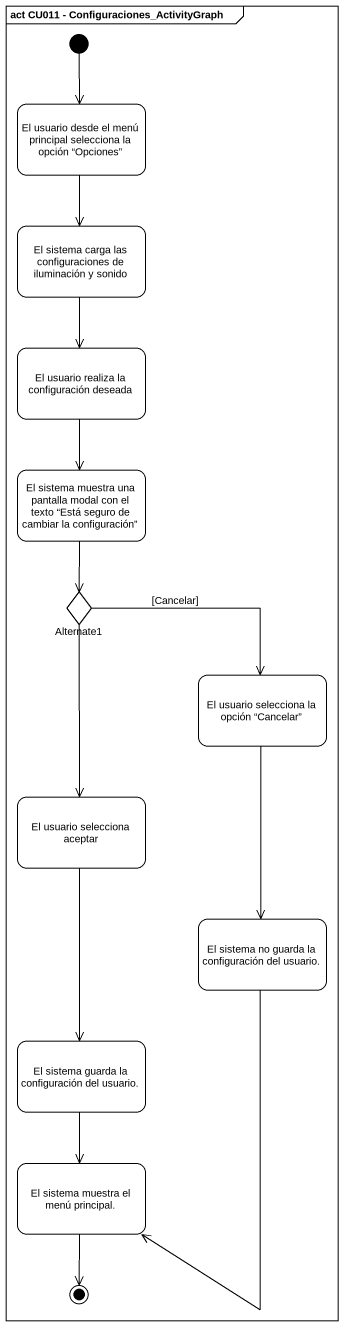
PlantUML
@startuml
mainframe act CU011 - Configuraciones_ActivityGraph
hide empty description
state "El usuario desde el menú principal selecciona la opción “Opciones”" as El_usuario_desde_el_menú
state "El sistema carga las configuraciones de iluminación y sonido" as El_sistema_carga_las
state "El usuario realiza la configuración deseada" as El_usuario_realiza_la
state "El sistema muestra una pantalla modal con el texto “Está seguro de cambiar la configuración”" as El_sistema_muestra_una
state Alternate1 <<choice>>
state "El usuario selecciona la opción “Cancelar”" as El_usuario_selecciona_la
state "El usuario selecciona aceptar" as El_usuario_selecciona
state "El sistema no guarda la configuración del usuario." as El_sistema_no_guarda_la
state "El sistema guarda la configuración del usuario." as El_sistema_guarda_la
state "El sistema muestra el menú principal." as El_sistema_muestra_el_menú
[*] --> El_usuario_desde_el_menú
El_usuario_desde_el_menú --> El_sistema_carga_las
El_sistema_carga_las --> El_usuario_realiza_la
El_usuario_realiza_la --> El_sistema_muestra_una
El_sistema_muestra_una --> Alternate1
Alternate1 -right-> El_usuario_selecciona_la : [Cancelar]
Alternate1 --> El_usuario_selecciona
El_usuario_selecciona_la --> El_sistema_no_guarda_la
El_usuario_selecciona --> El_sistema_guarda_la
El_sistema_no_guarda_la --> El_sistema_muestra_el_menú
El_sistema_guarda_la --> El_sistema_muestra_el_menú
El_sistema_muestra_el_menú --> [*]
@enduml
